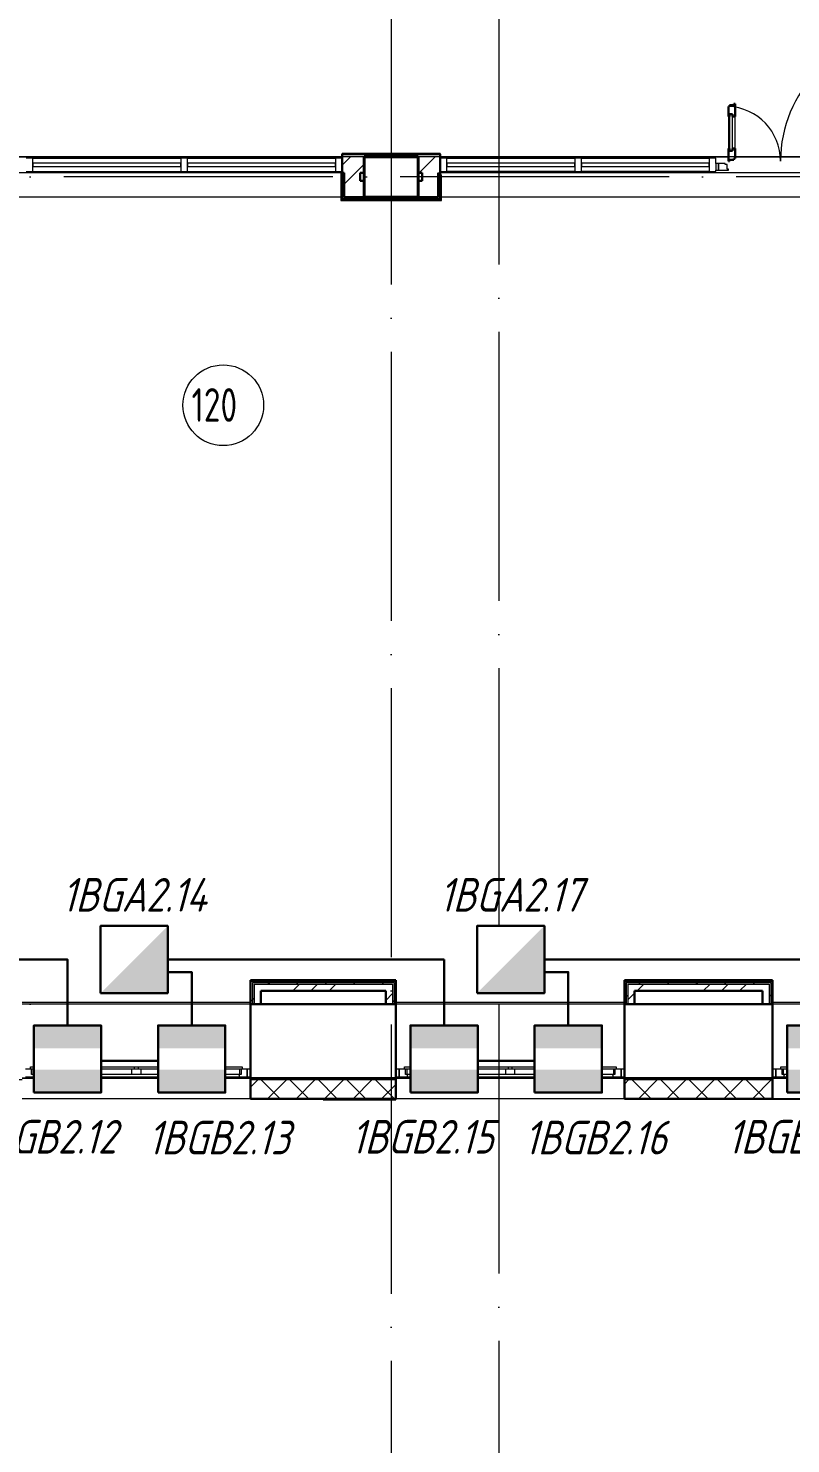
# Model space of a CAD drawing. Header units: millimetres. Extents: x -259793 to 1187961, y -549744 to 43070.
# Drawn here: x -25354 to -19685, y -23410 to -12889 of the extents above; entities that cross this region are included whole.
import ezdxf
from ezdxf.enums import TextEntityAlignment as Align

# ---------------------------------------------------------------- set-up
doc = ezdxf.new("R2010")
doc.units = ezdxf.units.MM
doc.linetypes.add('ADSK_Линия сетки', pattern=[25, 20, -2.5, 0, -2.5])
doc.linetypes.add('ADSK_Сверху', pattern=[450, 300, -150])
for name, color, linetype, lineweight in [('_ Окна', 7, 'Continuous', 9), ('RC-Извещатели_охранные', 5, 'Continuous', 30), ('Витраж', 7, 'Continuous', 9), ('Двери', 252, 'Continuous', 9), ('Линии', 7, 'Continuous', 9), ('лс', 5, 'Continuous', 30), ('Марки помещений', 252, 'Continuous', 20), ('Несущие колонны', 252, 'Continuous', 18), ('Ограждение', 252, 'Continuous', 9), ('Окна', 252, 'Continuous', 9), ('Оси', 252, 'Continuous', 9), ('Панели витража', 252, 'Continuous', 9), ('Стены внутренние', 7, 'Continuous', 18), ('Стены наружные', 7, 'Continuous', 18), ('Стены штриховка', 7, 'Continuous', 9)]:
    doc.layers.add(name, color=color, linetype=linetype, lineweight=lineweight)
doc.layers.add('RC-Позиционные_обозначения', color=7, linetype='Continuous')
doc.layers.add('Двери открывание', color=7, linetype='Continuous', lineweight=9, true_color=0xc0c0c0)
doc.styles.add('GOST Common_3', font='', dxfattribs={"height": 3.5})
doc.styles.add('RubezhCAD', font='', dxfattribs={"oblique": 10})
doc.styles.get("Standard").update_dxf_attribs({"font": ''})
doc.styles.get('GOST Common_3').set_extended_font_data('GOST 2.304 type A')
doc.styles.get('RubezhCAD').set_extended_font_data('GOST type A')
doc.styles.get('Standard').set_extended_font_data('GOST type B')
pattern_1 = [(0, (-32119.8, 96), (0, 600), []), (90, (-32119.8, 96), (-600, 4e-14), [])]

# ---------------------------------------------------------------- blocks, each defined once
blk = doc.blocks.new('RC-UGO-IOZ-02')
at = {"layer": 'RC-Извещатели_охранные'}
blk.add_attdef('PSTN', text='', height=2.5, dxfattribs=at).set_placement((0.98, 2.6), align=Align.BOTTOM_LEFT)
blk.add_wipeout([(2.5, -2.5), (2.5, 2.5), (-2.5, 2.5), (-2.5, -2.5)]).dxf.layer = 'RC-Извещатели_охранные'
blk.add_wipeout([(-2.5, -2.5), (-2.5, 2.5), (2.5, 2.5), (2.5, -2.5)]).dxf.layer = 'RC-Извещатели_охранные'
h = blk.add_hatch(color=256, dxfattribs=at)
h.dxf.hatch_style = 1
h.paths.add_polyline_path([(2.5, -2.5), (2.5, 2.5), (0, 0), (-2.5, -2.5)])
blk.add_lwpolyline([(-2.5, -2.5), (2.5, -2.5), (2.5, 2.5), (-2.5, 2.5)], close=True, dxfattribs=at)
blk = doc.blocks.new('RC-UGO-IOM-02')
at = {"layer": 'RC-Извещатели_охранные'}
blk.add_point((0, 0), dxfattribs=at)
blk.add_attdef('PSTN', text='', height=2.5, dxfattribs=at).set_placement((0.98, 2.6), align=Align.BOTTOM_LEFT)
blk.add_wipeout([(2.5, -2.5), (2.5, 2.5), (-2.5, 2.5), (-2.5, -2.5)]).dxf.layer = 'RC-Извещатели_охранные'
blk.add_wipeout([(-2.5, -2.5), (-2.5, 2.5), (2.5, 2.5), (2.5, -2.5)]).dxf.layer = 'RC-Извещатели_охранные'
h = blk.add_hatch(color=256, dxfattribs=at)
h.dxf.hatch_style = 1
h.paths.add_polyline_path([(2.5, 0.8), (2.5, 2.51), (-2.5, 2.5), (-2.5, 0.8)])
h = blk.add_hatch(color=256, dxfattribs=at)
h.dxf.hatch_style = 1
h.paths.add_polyline_path([(2.5, -2.5), (2.5, -0.79), (-2.5, -0.8), (-2.5, -2.5)])
blk.add_lwpolyline([(-2.5, -2.5), (2.5, -2.5), (2.5, 2.5), (-2.5, 2.5)], close=True, dxfattribs=at)
blk = doc.blocks.new('1 этаж')
at = {"layer": 'Ограждение', "true_color": 0x636466}
h = blk.add_hatch(dxfattribs=at)
h.set_pattern_fill('FP_25', color=251, style=0, pattern_type=2)
h.set_pattern_definition(pattern_1)
h.paths.add_polyline_path([(-23021, -13824), (-22291, -13824), (-22291, -13819), (-23021, -13819)])
h = blk.add_hatch(dxfattribs=at)
h.set_pattern_fill('FP_25', color=251, style=0, pattern_type=2)
h.set_pattern_definition(pattern_1)
h.paths.add_polyline_path([(-22306, -14169), (-22281, -14169), (-22291, -14159), (-23021, -14159), (-23031, -14169), (-22997, -14169)])
at = {"layer": 'Стены наружные', "lineweight": 9, "true_color": 0x636466}
h = blk.add_hatch(dxfattribs=at)
h.set_pattern_fill('FP_41', color=251, style=0, pattern_type=2)
h.set_pattern_definition([(180, (-32119.82, 96), (-1e-14, -100), [])])
h.paths.add_polyline_path([(-66006, -20704), (-64731, -20704), (-64731, -20694), (-66006, -20694)])
h.paths.add_polyline_path([(2117, -20704), (2694, -20704), (2694, -20694), (1409, -20694), (1409, -20704)])
h.paths.add_polyline_path([(-63031, -20704), (-61881, -20704), (-61881, -20694), (-63031, -20694)])
h.paths.add_polyline_path([(-753, -20704), (-291, -20704), (-291, -20694), (-1391, -20694), (-1391, -20704)])
h.paths.add_polyline_path([(-60181, -20704), (-59051, -20704), (-59051, -20694), (-60181, -20694)])
h.paths.add_polyline_path([(-3623, -20704), (-3091, -20704), (-3091, -20694), (-4166, -20694), (-4166, -20704)])
h.paths.add_polyline_path([(-57351, -20704), (-56241, -20704), (-56241, -20694), (-57351, -20694)])
h.paths.add_polyline_path([(-5866, -20704), (-5866, -20694), (-6961, -20694), (-6961, -20704), (-6493, -20704)])
h.paths.add_polyline_path([(-54541, -20704), (-53451, -20704), (-53451, -20694), (-54541, -20694)])
h.paths.add_polyline_path([(-8661, -20704), (-8661, -20694), (-9766, -20694), (-9766, -20704), (-9363, -20704)])
h.paths.add_polyline_path([(-51751, -20704), (-50621, -20704), (-50621, -20694), (-51751, -20694)])
h.paths.add_polyline_path([(-11516, -20704), (-11466, -20704), (-11466, -20694), (-12546, -20694), (-12546, -20704), (-12234, -20704)])
h.paths.add_polyline_path([(-48921, -20704), (-47801, -20704), (-47801, -20694), (-48921, -20694)])
h.paths.add_polyline_path([(-14246, -20704), (-14246, -20694), (-15321, -20694), (-15321, -20704), (-14386, -20704)])
h.paths.add_polyline_path([(-46101, -20704), (-45031, -20704), (-45031, -20694), (-46101, -20694)])
h.paths.add_polyline_path([(-17256, -20704), (-17021, -20704), (-17021, -20694), (-18121, -20694), (-18121, -20704), (-17974, -20704)])
h.paths.add_polyline_path([(-43331, -20704), (-42231, -20704), (-42231, -20694), (-43331, -20694)])
h.paths.add_polyline_path([(-19821, -20704), (-19821, -20694), (-20921, -20694), (-20921, -20704), (-20127, -20704)])
h.paths.add_polyline_path([(-40531, -20704), (-39401, -20704), (-39401, -20694), (-40531, -20694)])
h.paths.add_polyline_path([(-22621, -20704), (-22621, -20694), (-23701, -20694), (-23701, -20704), (-22997, -20704)])
h.paths.add_polyline_path([(-25867, -20704), (-25401, -20704), (-25401, -20694), (-26501, -20694), (-26501, -20704), (-26499, -20704)])
h.paths.add_polyline_path([(-37701, -20704), (-36591, -20704), (-36591, -20694), (-37701, -20694)])
h.paths.add_polyline_path([(-28203, -20704), (-28201, -20704), (-28201, -20694), (-29241, -20694), (-29240, -20704), (-28378, -20704)])
h.paths.add_polyline_path([(-34891, -20704), (-33781, -20704), (-33781, -20694), (-34891, -20694)])
h.paths.add_polyline_path([(-30941, -20704), (-30941, -20694), (-32081, -20694), (-32080, -20704), (-31091, -20704)])
at = {"layer": '_ Окна', "color": 251, "lineweight": 18, "true_color": 0x636466}
for p, q in [((-25338, -20626), (-25376, -20626)), ((-25376, -20684), (-25316, -20684)), ((-25330, -20667), (-25330, -20626)), ((-25318, -20667), (-25330, -20667)), ((-25316, -20684), (-25312, -20667)), ((-23790, -20667), (-23785, -20684)), ((-23785, -20684), (-23726, -20684)), ((-23772, -20667), (-23784, -20667)), ((-23772, -20626), (-23772, -20667)), ((-23726, -20626), (-23764, -20626)), ((-23726, -20684), (-23726, -20626)), ((-22558, -20626), (-22596, -20626)), ((-22596, -20626), (-22596, -20684)), ((-22596, -20684), (-22536, -20684)), ((-22550, -20667), (-22550, -20626)), ((-22538, -20667), (-22550, -20667)), ((-22536, -20684), (-22532, -20667)), ((-21010, -20667), (-21005, -20684)), ((-21005, -20684), (-20946, -20684)), ((-20992, -20667), (-21004, -20667)), ((-20992, -20626), (-20992, -20667)), ((-20946, -20626), (-20984, -20626)), ((-20946, -20684), (-20946, -20626)), ((-19758, -20626), (-19796, -20626)), ((-19796, -20626), (-19796, -20684)), ((-19796, -20684), (-19736, -20684)), ((-19750, -20667), (-19750, -20626)), ((-19738, -20667), (-19750, -20667)), ((-19736, -20684), (-19732, -20667))]:
    blk.add_line(p, q, dxfattribs=at)
at = {"layer": '_ Окна', "color": 251, "true_color": 0x636466}
for p, q in [((-23701, -20626), (-23726, -20626)), ((-23726, -20626), (-23726, -20684)), ((-23726, -20684), (-23701, -20684)), ((-22596, -20626), (-22621, -20626)), ((-22621, -20684), (-22596, -20684)), ((-22596, -20684), (-22596, -20626)), ((-20921, -20626), (-20946, -20626)), ((-20946, -20626), (-20946, -20684)), ((-20946, -20684), (-20921, -20684)), ((-19796, -20626), (-19821, -20626)), ((-19821, -20684), (-19796, -20684)), ((-19796, -20684), (-19796, -20626))]:
    blk.add_line(p, q, dxfattribs=at)
at = {"layer": 'Витраж', "color": 251, "lineweight": 18, "true_color": 0x636466, "extrusion": (0, 0, -1)}
for p, q in [((-25321, -13854), (-25371, -13854)), ((-25321, -13954), (-25321, -13854)), ((-24171, -13854), (-24221, -13854)), ((-24221, -13854), (-24221, -13954)), ((-24171, -13954), (-24171, -13854)), ((-22241, -13854), (-22291, -13854)), ((-22291, -13854), (-22291, -13954)), ((-22241, -13954), (-22241, -13854)), ((-21241, -13854), (-21291, -13854)), ((-21291, -13854), (-21291, -13954)), ((-21241, -13954), (-21241, -13854)), ((-20241, -13854), (-20291, -13854)), ((-20291, -13854), (-20291, -13954)), ((-20241, -13894), (-20241, -13854)), ((-25371, -13954), (-25321, -13954)), ((-24221, -13954), (-24171, -13954)), ((-22291, -13954), (-22241, -13954)), ((-21291, -13954), (-21241, -13954)), ((-20291, -13954), (-20241, -13954)), ((-20241, -13954), (-20241, -13944))]:
    blk.add_line(p, q, dxfattribs=at)
at = {"layer": 'Витраж', "color": 251, "true_color": 0x636466}
for p, q in [((-25321, -13854), (-24221, -13854)), ((-24171, -13854), (-23071, -13854)), ((-22241, -13854), (-21291, -13854)), ((-21241, -13854), (-20291, -13854)), ((-25321, -13954), (-24221, -13954)), ((-24171, -13954), (-23071, -13954)), ((-21291, -13954), (-22241, -13954)), ((-20291, -13954), (-21241, -13954))]:
    blk.add_line(p, q, dxfattribs=at)
at = {"layer": 'Витраж', "color": 251, "lineweight": 18, "true_color": 0x636466}
for p, q in [((-23021, -13854), (-23071, -13854)), ((-23071, -13854), (-23071, -13954)), ((-23021, -13954), (-23021, -13854)), ((-23071, -13954), (-23021, -13954))]:
    blk.add_line(p, q, dxfattribs=at)
at = {"layer": 'Двери', "color": 251, "lineweight": 30, "true_color": 0x636466}
for p, q in [((-20107, -13461), (-20141, -13461)), ((-20141, -13461), (-20141, -13470)), ((-20099, -13452), (-20107, -13452)), ((-20107, -13452), (-20107, -13461)), ((-20099, -13546), (-20099, -13452)), ((-20141, -13470), (-20149, -13470)), ((-20149, -13470), (-20149, -13546)), ((-20140, -13546), (-20149, -13546)), ((-20140, -13528), (-20140, -13546)), ((-20119, -13528), (-20140, -13528)), ((-20119, -13546), (-20119, -13528)), ((-20099, -13546), (-20119, -13546)), ((-20149, -13782), (-20149, -13876)), ((-20140, -13782), (-20149, -13782)), ((-20140, -13800), (-20140, -13782)), ((-20119, -13782), (-20119, -13800)), ((-20099, -13782), (-20119, -13782)), ((-20099, -13858), (-20099, -13782)), ((-20149, -13876), (-20141, -13876)), ((-20141, -13876), (-20141, -13867)), ((-20141, -13867), (-20107, -13867)), ((-20119, -13800), (-20140, -13800)), ((-20107, -13867), (-20107, -13858)), ((-20107, -13858), (-20099, -13858))]:
    blk.add_line(p, q, dxfattribs=at)
at = {"layer": 'Двери', "color": 251, "true_color": 0x636466}
for p, q in [((-20149, -13546), (-20149, -13782)), ((-20140, -13528), (-20140, -13800)), ((-20119, -13528), (-20140, -13528)), ((-20119, -13800), (-20119, -13528)), ((-20099, -13782), (-20099, -13546)), ((-20140, -13800), (-20119, -13800)), ((-20241, -13894), (-20241, -13944)), ((-20221, -13894), (-20241, -13894)), ((-20241, -13944), (-20221, -13944)), ((-20221, -13944), (-20221, -13894)), ((-20172, -13894), (-20221, -13894)), ((-20221, -13894), (-20221, -13944)), ((-20221, -13944), (-20149, -13944)), ((-20172, -13902), (-20172, -13894)), ((-20158, -13902), (-20172, -13902)), ((-20158, -13936), (-20158, -13902)), ((-20149, -13936), (-20158, -13936)), ((-20149, -13944), (-20149, -13936))]:
    blk.add_line(p, q, dxfattribs=at)
at = {"layer": 'Двери открывание', "color": 251, "true_color": 0x636466}
for centre, radius, start, end in [((-18815, -13876), 946, 91.0903, 180), ((-20167, -13876), 406, 0, 87.459)]:
    blk.add_arc(centre, radius, start, end, dxfattribs=at)
at = {"layer": 'Линии', "color": 251, "linetype": 'ADSK_Сверху', "ltscale": 100, "true_color": 0x636466}
for p, q in [((-15051, -13844), (-48261, -13844)), ((-15051, -14144), (-48261, -14144))]:
    blk.add_line(p, q, dxfattribs=at)
at = {"layer": 'Марки помещений', "color": 251, "true_color": 0x636466}
blk.add_circle((-23905, -15691), 300, dxfattribs=at)
at = {"layer": 'Несущие колонны', "color": 251, "lineweight": 40, "true_color": 0x636466}
for p, q in [((-22856, -13844), (-22456, -13844)), ((-22856, -14144), (-22856, -13844)), ((-22456, -13844), (-22856, -13844)), ((-22456, -13844), (-22456, -14144)), ((-22856, -13964), (-22856, -14144)), ((-22456, -14144), (-22456, -13964)), ((-22456, -14144), (-22856, -14144)), ((-22856, -14144), (-22456, -14144))]:
    blk.add_line(p, q, dxfattribs=at)
at = {"layer": 'Несущие колонны', "color": 251, "true_color": 0x636466}
for p, q in [((-22856, -13844), (-22856, -13964)), ((-22456, -13964), (-22456, -13844))]:
    blk.add_line(p, q, dxfattribs=at)
at = {"layer": 'Ограждение', "color": 251, "true_color": 0x636466}
for p, q in [((-23021, -13824), (-23021, -13819)), ((-22291, -13819), (-23021, -13819)), ((-22291, -13819), (-22291, -13824)), ((-23031, -13964), (-23021, -13964)), ((-23031, -13964), (-23031, -14169)), ((-22291, -13979), (-22281, -13979)), ((-22281, -14169), (-22281, -13979)), ((-23031, -14169), (-23021, -14159)), ((-23031, -14169), (-22281, -14169)), ((-22281, -14169), (-22291, -14159))]:
    blk.add_line(p, q, dxfattribs=at)
at = {"layer": 'Окна', "color": 251, "true_color": 0x636466}
for p, q in [((-25338, -20609), (-24566, -20609)), ((-25338, -20626), (-25338, -20609)), ((-24566, -20609), (-24536, -20609)), ((-24566, -20609), (-24566, -20626)), ((-24536, -20609), (-23764, -20609)), ((-24536, -20626), (-24536, -20609)), ((-23764, -20609), (-23764, -20626)), ((-22558, -20609), (-21786, -20609)), ((-22558, -20626), (-22558, -20609)), ((-21786, -20609), (-21756, -20609)), ((-21786, -20609), (-21786, -20626)), ((-21756, -20609), (-20984, -20609)), ((-21756, -20626), (-21756, -20609)), ((-20984, -20609), (-20984, -20626)), ((-19758, -20609), (-18986, -20609)), ((-19758, -20626), (-19758, -20609)), ((-24566, -20626), (-25338, -20626)), ((-25318, -20667), (-25318, -20626)), ((-24586, -20667), (-25318, -20667)), ((-25316, -20684), (-23785, -20684)), ((-24586, -20626), (-24586, -20667)), ((-24516, -20667), (-24586, -20667)), ((-24536, -20626), (-24566, -20626)), ((-23764, -20626), (-24536, -20626)), ((-24516, -20667), (-24516, -20626)), ((-23784, -20667), (-24516, -20667)), ((-23784, -20626), (-23784, -20667)), ((-21786, -20626), (-22558, -20626)), ((-22538, -20667), (-22538, -20626)), ((-21806, -20667), (-22538, -20667)), ((-22536, -20684), (-21005, -20684)), ((-21806, -20626), (-21806, -20667)), ((-21736, -20667), (-21806, -20667)), ((-21756, -20626), (-21786, -20626)), ((-20984, -20626), (-21756, -20626)), ((-21736, -20667), (-21736, -20626)), ((-21004, -20667), (-21736, -20667)), ((-21004, -20626), (-21004, -20667)), ((-18986, -20626), (-19758, -20626)), ((-19738, -20667), (-19738, -20626)), ((-19006, -20667), (-19738, -20667)), ((-19736, -20684), (-18205, -20684))]:
    blk.add_line(p, q, dxfattribs=at)
at = {"layer": 'Оси', "color": 251, "linetype": 'ADSK_Линия сетки', "ltscale": 100, "true_color": 0x636466}
for p, q in [((-22656, 32207), (-22656, -32500)), ((-21856, -2644), (-21856, -33770)), ((4411, -13994), (-72528, -13994)), ((4411, -20144), (-72528, -20144))]:
    blk.add_line(p, q, dxfattribs=at)
at = {"layer": 'Панели витража', "color": 251, "lineweight": 18, "true_color": 0x636466}
for p, q in [((-24221, -13891), (-25321, -13891)), ((-25321, -13891), (-25321, -13916)), ((-25321, -13916), (-24221, -13916)), ((-24221, -13916), (-24221, -13891)), ((-23071, -13891), (-24171, -13891)), ((-24171, -13891), (-24171, -13916)), ((-24171, -13916), (-23071, -13916)), ((-23071, -13916), (-23071, -13891)), ((-21291, -13891), (-22241, -13891)), ((-22241, -13891), (-22241, -13916)), ((-22241, -13916), (-21291, -13916)), ((-21291, -13916), (-21291, -13891)), ((-20291, -13891), (-21241, -13891)), ((-21241, -13891), (-21241, -13916)), ((-21241, -13916), (-20291, -13916)), ((-20291, -13916), (-20291, -13891))]:
    blk.add_line(p, q, dxfattribs=at)
at = {"layer": 'Стены внутренние', "color": 251, "lineweight": 30, "true_color": 0x636466}
for p, q in [((-23701, -20144), (-23701, -20694)), ((-22696, -20144), (-23626, -20144)), ((-22621, -20694), (-22621, -20144)), ((-20921, -20144), (-20921, -20694)), ((-19896, -20144), (-20846, -20144)), ((-19821, -20694), (-19821, -20144)), ((-23701, -20694), (-22621, -20694)), ((-23701, -20704), (-23701, -20846)), ((-22621, -20846), (-22621, -20704)), ((-20921, -20694), (-19821, -20694)), ((-20921, -20704), (-20921, -20846)), ((-19821, -20846), (-19821, -20704)), ((-23701, -20846), (-22621, -20846)), ((-20921, -20846), (-19821, -20846))]:
    blk.add_line(p, q, dxfattribs=at)
at = {"layer": 'Стены внутренние', "color": 251, "true_color": 0x636466}
for p, q in [((-23701, -20694), (-25401, -20694)), ((-20921, -20694), (-22621, -20694)), ((-18121, -20694), (-19821, -20694)), ((-23701, -20846), (-25401, -20846)), ((-20921, -20846), (-22621, -20846)), ((-18121, -20846), (-19821, -20846))]:
    blk.add_line(p, q, dxfattribs=at)
at = {"layer": 'Стены внутренние', "color": 251, "linetype": 'Continuous', "lineweight": 9, "true_color": 0x636466}
for p, q in [((-23701, -20759), (-23645, -20704)), ((-23484, -20844), (-23624, -20704)), ((-23573, -20844), (-23433, -20704)), ((-23272, -20844), (-23412, -20704)), ((-23361, -20844), (-23221, -20704)), ((-23059, -20844), (-23199, -20704)), ((-23149, -20844), (-23009, -20704)), ((-22847, -20844), (-22987, -20704)), ((-22937, -20844), (-22797, -20704)), ((-22635, -20844), (-22775, -20704)), ((-20921, -20737), (-20888, -20704)), ((-20726, -20844), (-20866, -20704)), ((-20815, -20844), (-20675, -20704)), ((-20514, -20844), (-20654, -20704)), ((-20603, -20844), (-20463, -20704)), ((-20302, -20844), (-20442, -20704)), ((-20391, -20844), (-20251, -20704)), ((-20090, -20844), (-20230, -20704)), ((-20179, -20844), (-20039, -20704)), ((-19878, -20844), (-20018, -20704)), ((-19967, -20844), (-19827, -20704)), ((-22725, -20844), (-22621, -20740)), ((-23696, -20844), (-23699, -20841)), ((-20808, -20846), (-20808, -20846)), ((-20199, -20846), (-20200, -20844)), ((-19965, -20845), (-19966, -20844))]:
    blk.add_line(p, q, dxfattribs=at)
at = {"layer": 'Стены наружные', "color": 251, "true_color": 0x636466}
for p, q in [((-26613, -13844), (-23021, -13844)), ((-22856, -13964), (-22856, -13844)), ((-22456, -13844), (-22456, -13964)), ((-22291, -13844), (-20149, -13844)), ((-20099, -13844), (-18883, -13844)), ((-23031, -13964), (-28071, -13964)), ((-18691, -13964), (-22291, -13964)), ((-25401, -20129), (-23701, -20129)), ((-23701, -20144), (-25401, -20144)), ((-22621, -20129), (-20921, -20129)), ((-20921, -20144), (-22621, -20144)), ((-19821, -20129), (-18121, -20129)), ((-18121, -20144), (-19821, -20144)), ((-25401, -20694), (-23701, -20694)), ((-22621, -20694), (-20921, -20694)), ((-19821, -20694), (-18121, -20694)), ((-20349, -20851), (-20349, -20846)), ((-18121, -20851), (-20349, -20851)), ((-19821, -20846), (-18121, -20846)), ((-19821, -20846), (-19821, -20851))]:
    blk.add_line(p, q, dxfattribs=at)
at = {"layer": 'Стены наружные', "color": 251, "lineweight": 30, "true_color": 0x636466}
for p, q in [((-23021, -13824), (-23021, -14159)), ((-22291, -13824), (-23021, -13824)), ((-22856, -13844), (-22456, -13844)), ((-22291, -14159), (-22291, -13824)), ((-23021, -13964), (-23006, -13964)), ((-23006, -13964), (-23006, -14144)), ((-22886, -13964), (-22856, -13964)), ((-22886, -14024), (-22886, -13964)), ((-22456, -13964), (-22426, -13964)), ((-22426, -13964), (-22426, -14024)), ((-22306, -14144), (-22306, -13964)), ((-22856, -14024), (-22886, -14024)), ((-22856, -14144), (-22856, -14024)), ((-22426, -14024), (-22456, -14024)), ((-22456, -14024), (-22456, -14144)), ((-23021, -14159), (-22291, -14159)), ((-22306, -14144), (-23006, -14144)), ((-23701, -19964), (-23701, -20144)), ((-22621, -19964), (-23701, -19964)), ((-22621, -19969), (-23701, -19969)), ((-22621, -20144), (-22621, -19964)), ((-20921, -19964), (-20921, -20144)), ((-19821, -19964), (-20921, -19964)), ((-19821, -19969), (-20921, -19969)), ((-19821, -20144), (-19821, -19964)), ((-23626, -20044), (-22696, -20044)), ((-23626, -20144), (-23626, -20044)), ((-22696, -20044), (-22696, -20144)), ((-20846, -20044), (-19896, -20044)), ((-20846, -20144), (-20846, -20044)), ((-19896, -20044), (-19896, -20144)), ((-23701, -20144), (-23626, -20144)), ((-22696, -20144), (-22621, -20144)), ((-20921, -20144), (-20846, -20144)), ((-19896, -20144), (-19821, -20144)), ((-22621, -20694), (-23701, -20694)), ((-23701, -20694), (-23701, -20704)), ((-22621, -20704), (-22621, -20694)), ((-19821, -20694), (-20921, -20694)), ((-20921, -20694), (-20921, -20704)), ((-19821, -20704), (-19821, -20694)), ((-22621, -20846), (-23161, -20846)), ((-23161, -20846), (-23161, -20851)), ((-23161, -20851), (-22621, -20851)), ((-22621, -20851), (-22621, -20846))]:
    blk.add_line(p, q, dxfattribs=at)
at = {"layer": 'Стены наружные', "color": 251, "linetype": 'Continuous', "lineweight": 9, "true_color": 0x636466}
for p, q in [((-23021, -13907), (-22958, -13844)), ((-22993, -13829), (-22988, -13824)), ((-22922, -13829), (-22917, -13824)), ((-22851, -13829), (-22846, -13824)), ((-22781, -13829), (-22776, -13824)), ((-22725, -13844), (-22710, -13829)), ((-22710, -13829), (-22705, -13824)), ((-22639, -13829), (-22634, -13824)), ((-22569, -13829), (-22564, -13824)), ((-22498, -13829), (-22493, -13824)), ((-22449, -13964), (-22329, -13844)), ((-22427, -13829), (-22422, -13824)), ((-22356, -13829), (-22351, -13824)), ((-22301, -13844), (-22291, -13834)), ((-22981, -14024), (-22921, -13964)), ((-22921, -13964), (-22856, -13899)), ((-23006, -14049), (-22981, -14024)), ((-23021, -14140), (-23006, -14125)), ((-22616, -14159), (-22601, -14144)), ((-22315, -14144), (-22306, -14135)), ((-23572, -19994), (-23559, -19981)), ((-23559, -19981), (-23547, -19969)), ((-23360, -19994), (-23347, -19981)), ((-23347, -19981), (-23335, -19969)), ((-23335, -19969), (-23330, -19964)), ((-23147, -19994), (-23135, -19981)), ((-23135, -19981), (-23122, -19969)), ((-22935, -19994), (-22923, -19981)), ((-22923, -19981), (-22910, -19969)), ((-22910, -19969), (-22905, -19964)), ((-22723, -19994), (-22711, -19981)), ((-22711, -19981), (-22698, -19969)), ((-20814, -19994), (-20802, -19981)), ((-20802, -19981), (-20789, -19969)), ((-20789, -19969), (-20784, -19964)), ((-20602, -19994), (-20589, -19981)), ((-20589, -19981), (-20577, -19969)), ((-20390, -19994), (-20377, -19981)), ((-20377, -19981), (-20365, -19969)), ((-20365, -19969), (-20360, -19964)), ((-20178, -19994), (-20165, -19981)), ((-20165, -19981), (-20153, -19969)), ((-19965, -19994), (-19953, -19981)), ((-19953, -19981), (-19940, -19969)), ((-19940, -19969), (-19935, -19964)), ((-23388, -20044), (-23338, -19994)), ((-23253, -20044), (-23203, -19994)), ((-23118, -20044), (-23068, -19994)), ((-22696, -20115), (-22646, -20065)), ((-20921, -20101), (-20908, -20088)), ((-20908, -20088), (-20896, -20076)), ((-20896, -20111), (-20846, -20061)), ((-20828, -20044), (-20778, -19994)), ((-20335, -20044), (-20285, -19994)), ((-20200, -20044), (-20150, -19994)), ((-20065, -20044), (-20015, -19994)), ((-19846, -20086), (-19833, -20074)), ((-19833, -20074), (-19821, -20061)), ((-23701, -20123), (-23688, -20110)), ((-23688, -20110), (-23676, -20098)), ((-22646, -20128), (-22633, -20116)), ((-22633, -20116), (-22621, -20103))]:
    blk.add_line(p, q, dxfattribs=at)
at = {"layer": 'Стены штриховка', "color": 251, "true_color": 0x636466}
for p, q in [((-22291, -13829), (-23021, -13829)), ((-22856, -13844), (-23021, -13844)), ((-22291, -13844), (-22456, -13844)), ((-22306, -13964), (-22291, -13964)), ((-23688, -19981), (-22633, -19981)), ((-23688, -19981), (-23688, -20144)), ((-22633, -19981), (-22633, -20144)), ((-20908, -19981), (-19833, -19981)), ((-20908, -19981), (-20908, -20144)), ((-19833, -19981), (-19833, -20144)), ((-23676, -19994), (-22646, -19994)), ((-23676, -19994), (-23676, -20144)), ((-22646, -19994), (-22646, -20144)), ((-20896, -19994), (-19846, -19994)), ((-20896, -19994), (-20896, -20144)), ((-19846, -19994), (-19846, -20144)), ((-22621, -20704), (-23701, -20704)), ((-19821, -20704), (-20921, -20704)), ((-23699, -20770), (-23701, -20770)), ((-23699, -20770), (-23699, -20844)), ((-22621, -20770), (-22623, -20770)), ((-22623, -20844), (-22623, -20770)), ((-20919, -20770), (-20921, -20770)), ((-20919, -20770), (-20919, -20844)), ((-19821, -20770), (-19823, -20770)), ((-19823, -20844), (-19823, -20770)), ((-23699, -20844), (-22623, -20844)), ((-20919, -20844), (-19823, -20844))]:
    blk.add_line(p, q, dxfattribs=at)
at = {"layer": 'Марки помещений', "color": 251, "true_color": 0x636466, "style": 'GOST Common_3', "width": 0.9}
blk.add_text('120', height=250, dxfattribs=at).set_placement((-24140, -15814))

msp = doc.modelspace()

# ---------------------------------------------------------------- block references
msp.add_blockref('1 этаж', (0, 0))

# ---------------------------------------------------------------- next in the draw order: block references
at = {"layer": 'RC-Извещатели_охранные', "color": 1, "ltscale": 0.01}
ref = msp.add_blockref('RC-UGO-IOZ-02', (-24566.85183, -19811.15743), dxfattribs=dict(at, xscale=100, yscale=100, zscale=100))
ref.add_attrib('PSTN', '1BGA2.14', dxfattribs={"layer": 'RC-Позиционные_обозначения', "height": 250, "style": 'RubezhCAD', "oblique": 15}).set_placement((-24566.85183, -19530.42558), align=Align.BOTTOM_CENTER)
ref = msp.add_blockref('RC-UGO-IOZ-02', (-21766.85183, -19811.15743), dxfattribs=dict(at, xscale=100, yscale=100, zscale=100))
ref.add_attrib('PSTN', '1BGA2.17', dxfattribs={"layer": 'RC-Позиционные_обозначения', "height": 250, "style": 'RubezhCAD', "oblique": 15}).set_placement((-21766.85183, -19530.42558), align=Align.BOTTOM_CENTER)
ref = msp.add_blockref('RC-UGO-IOM-02', (-25062.46358, -20550.58255), dxfattribs=dict(at, xscale=100, yscale=100, zscale=100))
ref.add_attrib('PSTN', '1BGB2.12', dxfattribs={"layer": 'RC-Позиционные_обозначения', "height": 250, "style": 'RubezhCAD', "oblique": 15}).set_placement((-25224.51582, -21328.68442), align=Align.BOTTOM_CENTER)
ref = msp.add_blockref('RC-UGO-IOM-02', (-24139.26195, -20550.58255), dxfattribs=dict(at, xscale=100, yscale=100, zscale=100))
ref.add_attrib('PSTN', '1BGB2.13', dxfattribs={"layer": 'RC-Позиционные_обозначения', "height": 250, "style": 'RubezhCAD', "oblique": 15}).set_placement((-23937.18609, -21334.76688), align=Align.BOTTOM_CENTER)
ref = msp.add_blockref('RC-UGO-IOM-02', (-22262.46358, -20550.58255), dxfattribs=dict(at, xscale=100, yscale=100, zscale=100))
ref.add_attrib('PSTN', '1BGB2.15', dxfattribs={"layer": 'RC-Позиционные_обозначения', "height": 250, "style": 'RubezhCAD', "oblique": 15}).set_placement((-22424.51582, -21328.68442), align=Align.BOTTOM_CENTER)
ref = msp.add_blockref('RC-UGO-IOM-02', (-21339.26195, -20550.58255), dxfattribs=dict(at, xscale=100, yscale=100, zscale=100))
ref.add_attrib('PSTN', '1BGB2.16', dxfattribs={"layer": 'RC-Позиционные_обозначения', "height": 250, "style": 'RubezhCAD', "oblique": 15}).set_placement((-21137.18609, -21334.76688), align=Align.BOTTOM_CENTER)
ref = msp.add_blockref('RC-UGO-IOM-02', (-19462.46358, -20550.58255), dxfattribs=dict(at, xscale=100, yscale=100, zscale=100))
ref.add_attrib('PSTN', '1BGB2.18', dxfattribs={"layer": 'RC-Позиционные_обозначения', "height": 250, "style": 'RubezhCAD', "oblique": 15}).set_placement((-19624.51582, -21328.68442), align=Align.BOTTOM_CENTER)

# ---------------------------------------------------------------- next in the draw order: linework, layer by layer
at = {"layer": 'лс'}
for points in [[(-25062.46358, -20300.58255), (-25062.46358, -19811.15743), (-27116.85183, -19811.15743)], [(-24316.85183, -19811.15743), (-22262.46358, -19811.15743)], [(-22262.46358, -20300.58255), (-22262.46358, -19811.15743)], [(-21516.85183, -19811.15743), (-19462.46358, -19811.15743), (-19462.46358, -20300.58255)], [(-24139.26195, -20300.58255), (-24139.26195, -19904.17678), (-24316.85183, -19904.17678)], [(-21339.26195, -20300.58255), (-21339.26195, -19904.17678), (-21516.85183, -19904.17678)], [(-24812.46358, -20564.27484), (-24389.26195, -20564.27484)], [(-22012.46358, -20564.27484), (-21589.26195, -20564.27484)]]:
    msp.add_lwpolyline(points, dxfattribs=at)

doc.saveas('drawing.dxf')
